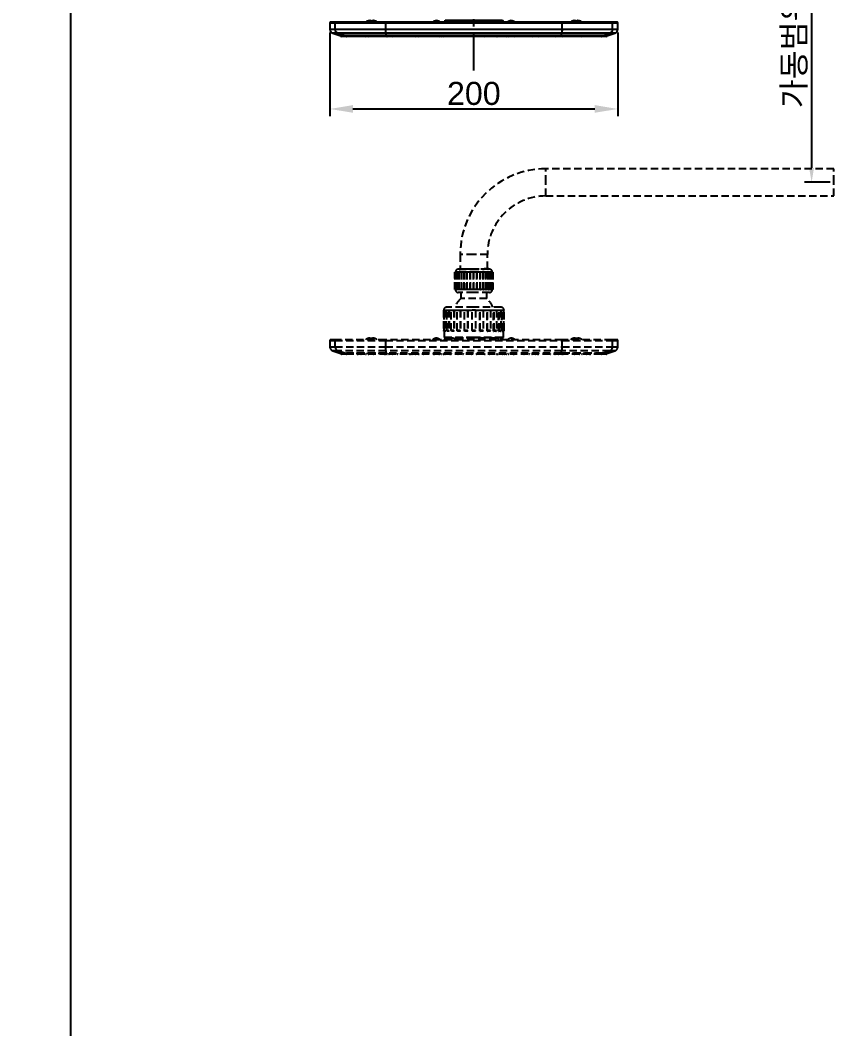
# Model space of a CAD drawing. Header units: millimetres. Extents: x 6110 to 6704, y -2661 to -1821.
# Drawn here: x 6411.6 to 6552.8, y -2282.8 to -2107.7 of the extents above; entities that cross this region are included whole.
import ezdxf

# ---------------------------------------------------------------- set-up
doc = ezdxf.new("R2010")
doc.units = ezdxf.units.MM
doc.header["$LTSCALE"] = 0.1
doc.linetypes.add('CENTERX2', pattern=[101.6, 63.5, -12.7, 12.7, -12.7])
doc.linetypes.add('HIDDENX2', pattern=[19.05, 12.7, -6.35])
doc.layers.get('0').update_dxf_attribs({"lineweight": 15})
doc.layers.add('CENTER', color=1, linetype='CENTERX2')
doc.layers.add('HIDDEN', color=8, linetype='HIDDENX2')
doc.layers.add('DIM', color=3, linetype='Continuous', lineweight=9)
doc.styles.get("Standard").update_dxf_attribs({"font": 'arial.ttf'})
doc.dimstyles.new('ISO-25', dxfattribs={"dimtxt": 2.5, "dimasz": 2.5, "dimexe": 1.25, "dimexo": 0.625, "dimtad": 1, "dimlfac": 5, "dimtxsty": 'Standard', "dimcen": 2.5, "dimadec": 0, "dimazin": 0, "dimtfac": 1, "dimtmove": 0, "dimatfit": 3, "dimfxl": 0, "dimarcsym": 0})

# ---------------------------------------------------------------- blocks, each defined once
blk = doc.blocks.new('*D35')
at = {"layer": 'Defpoints', "color": 0}
for p in [(6552.84, -2080.75), (6548.98, -2135.87), (6552.84, -2135.87)]:
    blk.add_point(p, dxfattribs=at)
at = {"layer": 'DIM', "color": 0, "lineweight": -2}
for p, q in [((6552.22, -2080.75), (6547.73, -2080.75)), ((6548.98, -2083.25), (6548.98, -2133.37)), ((6552.22, -2135.87), (6547.73, -2135.87))]:
    blk.add_line(p, q, dxfattribs=at)
at = {"layer": 'DIM', "color": 0}
for points in [[(6548.56, -2083.25), (6549.4, -2083.25), (6548.98, -2080.75)], [(6548.56, -2133.37), (6549.4, -2133.37), (6548.98, -2135.87)]]:
    blk.add_solid(points, dxfattribs=at)
at = {"layer": 'DIM', "color": 0, "insert": (6546.12, -2108.31), "char_height": 2.5, "attachment_point": 5, "rotation": 90}
blk.add_mtext('{\\fGulim|b0|i0|c129|p50;\\H1.6x;가동범위\\fArial|b0|i0|c0|p34;250}', dxfattribs=at)
blk = doc.blocks.new('*D38')
at = {"layer": 'Defpoints', "color": 0}
for p in [(6465.34, -2109.27), (6515.34, -2109.27), (6515.34, -2123.14)]:
    blk.add_point(p, dxfattribs=at)
at = {"layer": 'DIM', "color": 0, "lineweight": -2}
for p, q in [((6465.34, -2109.89), (6465.34, -2124.39)), ((6515.34, -2109.89), (6515.34, -2124.39)), ((6469.34, -2123.14), (6511.34, -2123.14))]:
    blk.add_line(p, q, dxfattribs=at)
at = {"layer": 'DIM', "color": 0}
for points in [[(6469.34, -2122.47), (6469.34, -2123.8), (6465.34, -2123.14)], [(6511.34, -2122.47), (6511.34, -2123.8), (6515.34, -2123.14)]]:
    blk.add_solid(points, dxfattribs=at)
at = {"layer": 'DIM', "color": 0, "insert": (6490.34, -2120.47), "char_height": 4, "attachment_point": 5}
blk.add_mtext('200', dxfattribs=at)
blk = doc.blocks.new('*D49')
at = {"layer": 'Defpoints', "color": 0}
for p in [(6307.95, -2080.75), (6411.49, -2580.44), (6420.33, -2580.44)]:
    blk.add_point(p, dxfattribs=at)
at = {"layer": 'DIM', "color": 0, "lineweight": -2}
for p, q in [((6308.58, -2080.75), (6421.58, -2080.75)), ((6420.33, -2084.75), (6420.33, -2576.44)), ((6412.12, -2580.44), (6421.58, -2580.44))]:
    blk.add_line(p, q, dxfattribs=at)
at = {"layer": 'DIM', "color": 0}
for points in [[(6419.66, -2084.75), (6420.99, -2084.75), (6420.33, -2080.75)], [(6419.66, -2576.44), (6420.99, -2576.44), (6420.33, -2580.44)]]:
    blk.add_solid(points, dxfattribs=at)
at = {"layer": 'DIM', "color": 0, "insert": (6417.08, -2330.6), "char_height": 4, "attachment_point": 5, "rotation": 90}
blk.add_mtext('(2280)', dxfattribs=at)

msp = doc.modelspace()

# ---------------------------------------------------------------- linework, layer by layer
at = {"linetype": 'Continuous', "lineweight": 25}
for p, q in [((6465.3418, -2108.1855), (6465.3418, -2109.2699)), ((6465.3418, -2108.1855), (6466.2447, -2108.1855)), ((6465.3418, -2109.2699), (6466.2447, -2109.2699)), ((6466.2447, -2108.1855), (6474.9796, -2108.1855)), ((6466.2447, -2109.2699), (6466.2447, -2108.1855)), ((6466.2447, -2109.2699), (6474.9796, -2109.2699)), ((6474.9796, -2108.1855), (6505.7041, -2108.1855)), ((6474.9796, -2108.1855), (6474.9796, -2109.2699)), ((6474.9796, -2109.2699), (6505.7041, -2109.2699)), ((6485.3898, -2107.7309), (6495.2939, -2107.7309)), ((6505.7041, -2109.2699), (6505.7041, -2108.1855)), ((6505.7041, -2108.1855), (6514.439, -2108.1855)), ((6505.7041, -2109.2699), (6514.439, -2109.2699)), ((6514.439, -2109.2699), (6514.439, -2108.1855)), ((6514.439, -2108.1855), (6515.3418, -2108.1855)), ((6514.439, -2109.2699), (6515.3418, -2109.2699)), ((6515.3418, -2109.2699), (6515.3418, -2108.1855)), ((6465.8547, -2109.9814), (6467.0523, -2110.3806)), ((6466.7556, -2109.9814), (6465.8547, -2109.9814)), ((6475.0426, -2109.9814), (6466.7556, -2109.9814)), ((6467.9489, -2110.3806), (6466.7556, -2109.9814)), ((6467.9489, -2110.3806), (6467.0523, -2110.3806)), ((6467.0918, -2110.387), (6467.9883, -2110.387)), ((6467.2168, -2110.387), (6467.2168, -2110.4355)), ((6468.1129, -2110.4355), (6467.2168, -2110.4355)), ((6475.1898, -2110.3806), (6467.9489, -2110.3806)), ((6467.9883, -2110.387), (6475.1946, -2110.387)), ((6468.1129, -2110.4355), (6468.1129, -2110.387)), ((6475.21, -2110.4355), (6468.1129, -2110.4355)), ((6505.6411, -2109.9814), (6475.0426, -2109.9814)), ((6475.1898, -2110.3806), (6475.0426, -2109.9814)), ((6505.4939, -2110.3806), (6475.1898, -2110.3806)), ((6475.21, -2110.4355), (6475.21, -2110.3806)), ((6505.4737, -2110.4355), (6475.21, -2110.4355)), ((6505.4737, -2110.4355), (6505.4737, -2110.3806)), ((6512.5708, -2110.4355), (6505.4737, -2110.4355)), ((6505.489, -2110.387), (6512.6953, -2110.387)), ((6505.4939, -2110.3806), (6505.6411, -2109.9814)), ((6512.7347, -2110.3806), (6505.4939, -2110.3806)), ((6513.928, -2109.9814), (6505.6411, -2109.9814)), ((6512.5708, -2110.4355), (6512.5708, -2110.387)), ((6513.4668, -2110.4355), (6512.5708, -2110.4355)), ((6512.6953, -2110.387), (6513.5918, -2110.387)), ((6512.7347, -2110.3806), (6513.928, -2109.9814)), ((6513.6314, -2110.3806), (6512.7347, -2110.3806)), ((6513.4668, -2110.4355), (6513.4668, -2110.387)), ((6513.6314, -2110.3806), (6514.829, -2109.9814)), ((6514.829, -2109.9814), (6513.928, -2109.9814))]:
    msp.add_line(p, q, dxfattribs=at)
for centre, radius, start, end in [((6465.4668, -2108.1855), 0.125, 90, 180), ((6466.0918, -2109.2699), 0.75, 180, 251.565051), ((6466.3694, -2108.1852), 0.1248, 90.09604, 180.109248), ((6466.9944, -2109.2707), 0.7498, 179.939075, 251.427911), ((6472.2037, -2108.748), 0.9375, 68.257004, 134.415309), ((6472.8983, -2108.748), 0.9375, 90, 134.415309), ((6472.8983, -2108.748), 0.9375, 45.584691, 90), ((6477.7958, -2109.379), 2.8184, 177.78083, 192.341611), ((6475.2452, -2108.1546), 0.2674, 159.380261, 186.61862), ((6483.8418, -2108.748), 0.9375, 90, 134.415309), ((6483.8418, -2108.748), 0.9375, 45.584691, 90), ((6484.8918, -2107.6855), 0.5, 311.144294, 354.784091), ((6486.5918, -2108.748), 0.9375, 90, 134.415309), ((6486.5918, -2108.748), 0.9375, 45.584691, 90), ((6494.0918, -2108.748), 0.9375, 90, 134.415309), ((6494.0918, -2108.748), 0.9375, 45.584691, 90), ((6495.7918, -2107.6855), 0.5, 185.215909, 229.620883), ((6496.8418, -2108.748), 0.9375, 90, 134.415309), ((6496.8418, -2108.748), 0.9375, 45.584691, 90), ((6502.8878, -2109.379), 2.8184, 347.657801, 2.218567), ((6505.4384, -2108.1547), 0.2675, 353.391417, 20.62316), ((6507.7854, -2108.748), 0.9375, 90, 134.415309), ((6507.7854, -2108.748), 0.9375, 45.584691, 90), ((6508.48, -2108.748), 0.9375, 45.584691, 111.742968), ((6513.6892, -2109.2707), 0.7498, 288.572089, 0.060925), ((6514.3142, -2108.1852), 0.1248, 359.889329, 89.905384), ((6514.5918, -2109.2699), 0.75, 288.434949, 0), ((6515.2168, -2108.1855), 0.125, 0, 90), ((6467.0918, -2110.262), 0.125, 251.565051, 270), ((6467.3418, -2110.4355), 0.125, 180, 270), ((6468.2377, -2110.4357), 0.1248, 179.882048, 269.899005), ((6470.1547, -2110.4355), 0.125, 187.494717, 257.36955), ((6470.2829, -2110.4355), 0.125, 187.494717, 270), ((6470.7955, -2110.4355), 0.125, 187.494717, 270), ((6471.5553, -2110.4355), 0.125, 270, 352.505283), ((6472.0838, -2110.4355), 0.125, 187.494717, 270), ((6472.8437, -2110.4355), 0.125, 270, 352.505283), ((6474.9111, -2110.4355), 0.125, 187.494717, 262.704344), ((6475.0585, -2110.4355), 0.125, 187.494717, 270), ((6475.4755, -2110.4663), 0.2673, 173.37931, 200.631959), ((6475.3042, -2110.4355), 0.125, 237.839603, 270), ((6475.6479, -2110.4355), 0.125, 187.494717, 270), ((6476.2661, -2110.4355), 0.125, 187.494717, 270), ((6477.0259, -2110.4355), 0.125, 270, 352.505283), ((6479.1704, -2110.4355), 0.125, 187.494717, 270), ((6479.3458, -2110.4355), 0.125, 187.494717, 270), ((6479.6378, -2110.4355), 0.125, 187.494717, 270), ((6480.2566, -2110.4355), 0.125, 187.494717, 270), ((6480.8202, -2110.4355), 0.125, 187.494717, 270), ((6481.5801, -2110.4355), 0.125, 270, 352.505283), ((6483.4037, -2110.4355), 0.125, 187.494717, 256.555063), ((6483.5292, -2110.4355), 0.125, 187.494717, 270), ((6484.289, -2110.4355), 0.125, 270, 352.505283), ((6484.7134, -2110.4355), 0.125, 187.494717, 270), ((6485.1044, -2110.4355), 0.125, 187.494717, 270), ((6485.3877, -2110.4355), 0.125, 187.494717, 270), ((6486.1476, -2110.4355), 0.125, 270, 352.505283), ((6486.3217, -2110.4355), 0.125, 270, 352.505283), ((6487.644, -2110.4355), 0.125, 187.494717, 270), ((6488.4038, -2110.4355), 0.125, 270, 352.505283), ((6489.9619, -2110.4355), 0.125, 187.494717, 270), ((6490.7217, -2110.4355), 0.125, 270, 352.505283), ((6492.2799, -2110.4355), 0.125, 187.494717, 270), ((6493.0397, -2110.4355), 0.125, 270, 352.505283), ((6494.3619, -2110.4355), 0.125, 187.494717, 270), ((6494.5361, -2110.4355), 0.125, 187.494717, 270), ((6495.2959, -2110.4355), 0.125, 270, 352.505283), ((6495.5792, -2110.4355), 0.125, 270, 352.505283), ((6495.9703, -2110.4355), 0.125, 270, 352.505283), ((6496.3947, -2110.4355), 0.125, 187.494717, 270), ((6497.1545, -2110.4355), 0.125, 270, 352.505283), ((6497.2799, -2110.4355), 0.125, 283.47875, 352.505283), ((6499.1036, -2110.4355), 0.125, 187.494717, 270), ((6499.8634, -2110.4355), 0.125, 270, 352.505283), ((6500.427, -2110.4355), 0.125, 270, 352.505283), ((6501.0458, -2110.4355), 0.125, 270, 352.505283), ((6501.3379, -2110.4355), 0.125, 270, 352.505283), ((6501.5133, -2110.4355), 0.125, 270, 352.505283), ((6503.6578, -2110.4355), 0.125, 187.494717, 270), ((6504.4176, -2110.4355), 0.125, 270, 352.505283), ((6505.0358, -2110.4355), 0.125, 270, 352.505283), ((6505.2078, -2110.4662), 0.2676, 339.381973, 6.606758), ((6505.6251, -2110.4355), 0.125, 270, 352.505283), ((6505.7726, -2110.4355), 0.125, 277.125021, 352.505283), ((6507.84, -2110.4355), 0.125, 187.494717, 270), ((6508.5998, -2110.4355), 0.125, 270, 352.505283), ((6509.1283, -2110.4355), 0.125, 187.494717, 270), ((6509.8882, -2110.4355), 0.125, 270, 352.505283), ((6510.4008, -2110.4355), 0.125, 270, 352.505283), ((6510.529, -2110.4355), 0.125, 282.694426, 352.505283), ((6512.446, -2110.4357), 0.1248, 270.103849, 0.111671), ((6513.3418, -2110.4355), 0.125, 270, 0), ((6513.5918, -2110.262), 0.125, 270, 288.434949)]:
    msp.add_arc(centre, radius, start, end, dxfattribs=at)
for points, knots in [([(6466.3692, -2108.0605), (6466.1592, -2108.0605), (6465.7393, -2108.0605), (6465.4766, -2108.0605), (6465.4963, -2108.0605), (6465.5029, -2108.0605)], [0, 0, 0, 0, 0.40002732, 0.79994129, 1, 1, 1, 1]), ([(6474.9949, -2108.0605), (6474.6444, -2108.0605), (6473.9353, -2108.0605), (6472.8909, -2108.0605), (6471.6849, -2108.0605), (6470.3718, -2108.0605), (6469.2032, -2108.0605), (6468.3218, -2108.0605), (6467.6776, -2108.0605), (6467.0764, -2108.0605), (6466.5822, -2108.0605), (6466.4392, -2108.0605), (6466.3692, -2108.0605)], [0, 0, 0, 0, 0.07908224, 0.15999607, 0.24262257, 0.37030894, 0.49998445, 0.58646861, 0.67236736, 0.75753142, 0.88141514, 1, 1, 1, 1]), ([(6505.6887, -2108.0605), (6503.6513, -2108.0605), (6499.5734, -2108.0605), (6493.4214, -2108.0605), (6487.2623, -2108.0605), (6481.1103, -2108.0605), (6477.0324, -2108.0605), (6474.9949, -2108.0605)], [0, 0, 0, 0, 0.1998018, 0.39989898, 0.60009643, 0.80019652, 1, 1, 1, 1]), ([(6514.3145, -2108.0605), (6514.2733, -2108.0605), (6514.1902, -2108.0605), (6513.9163, -2108.0605), (6513.4586, -2108.0605), (6512.7203, -2108.0605), (6511.7488, -2108.0605), (6510.7522, -2108.0605), (6509.8162, -2108.0605), (6508.6611, -2108.0605), (6507.2867, -2108.0605), (6506.2136, -2108.0605), (6505.6887, -2108.0605)], [0, 0, 0, 0, 0.07908322, 0.15999654, 0.2426227, 0.37030856, 0.49998471, 0.5864685, 0.67236707, 0.75753134, 0.88141477, 1, 1, 1, 1]), ([(6515.1807, -2108.0605), (6515.1873, -2108.0605), (6515.207, -2108.0605), (6514.9444, -2108.0605), (6514.5245, -2108.0605), (6514.3145, -2108.0605)], [0, 0, 0, 0, 0.200056603, 0.599969489, 1, 1, 1, 1]), ([(6468.2374, -2110.5605), (6468.029, -2110.5605), (6467.6122, -2110.5605), (6467.3516, -2110.5605), (6467.3711, -2110.5605), (6467.3776, -2110.5605)], [0, 0, 0, 0, 0.40002731, 0.79994101, 1, 1, 1, 1]), ([(6475.2254, -2110.5605), (6474.8001, -2110.5605), (6473.9307, -2110.5605), (6472.6731, -2110.5605), (6471.4799, -2110.5605), (6470.4148, -2110.5605), (6469.528, -2110.5605), (6468.8616, -2110.5605), (6468.4102, -2110.5605), (6468.2942, -2110.5605), (6468.2374, -2110.5605)], [0, 0, 0, 0, 0.1186254, 0.242551, 0.37028003, 0.5000004, 0.62972022, 0.75744973, 0.8813755, 1, 1, 1, 1]), ([(6505.4583, -2110.5605), (6503.4514, -2110.5605), (6499.4348, -2110.5605), (6493.3752, -2110.5605), (6487.3086, -2110.5605), (6481.2489, -2110.5605), (6477.2322, -2110.5605), (6475.2254, -2110.5605)], [0, 0, 0, 0, 0.19980187, 0.3998992, 0.60009663, 0.80019691, 1, 1, 1, 1]), ([(6512.4462, -2110.5605), (6512.3895, -2110.5605), (6512.2735, -2110.5605), (6511.8221, -2110.5605), (6511.1557, -2110.5605), (6510.2688, -2110.5605), (6509.2037, -2110.5605), (6508.0106, -2110.5605), (6506.7529, -2110.5605), (6505.8835, -2110.5605), (6505.4583, -2110.5605)], [0, 0, 0, 0, 0.11862457, 0.24255041, 0.37028001, 0.4999999, 0.62971983, 0.75744953, 0.8813752, 1, 1, 1, 1]), ([(6513.306, -2110.5605), (6513.3125, -2110.5605), (6513.3321, -2110.5605), (6513.0714, -2110.5605), (6512.6546, -2110.5605), (6512.4462, -2110.5605)], [0, 0, 0, 0, 0.20005687, 0.59996951, 1, 1, 1, 1])]:
    msp.add_open_spline(points, degree=3, knots=knots, dxfattribs=at)
at = {"layer": 'CENTER'}
msp.add_line((6490.3418, -2116.4675), (6490.3418, -2071.2476), dxfattribs=at)
at = {"layer": 'HIDDEN'}
for p, q in [((6552.8418, -2133.5123), (6502.8418, -2133.5123)), ((6502.8418, -2135.8748), (6502.8418, -2133.5123)), ((6552.8418, -2135.8748), (6552.8418, -2133.5123)), ((6502.8418, -2138.2373), (6502.8418, -2135.8748)), ((6552.8418, -2138.2373), (6552.8418, -2135.8748)), ((6502.8418, -2138.2373), (6552.8418, -2138.2373)), ((6487.9793, -2148.3748), (6487.9793, -2150.8748)), ((6490.3418, -2148.3748), (6487.9793, -2148.3748)), ((6492.7043, -2148.3748), (6490.3418, -2148.3748)), ((6492.7043, -2150.8748), (6492.7043, -2148.3748)), ((6492.9168, -2150.8748), (6492.1507, -2150.8748)), ((6487.0293, -2154.4623), (6487.0293, -2151.4623)), ((6487.06, -2151.4623), (6487.0293, -2151.4623)), ((6487.06, -2151.4623), (6487.06, -2154.4623)), ((6487.0797, -2151.4623), (6487.06, -2151.4623)), ((6487.0797, -2154.4623), (6487.0797, -2151.4623)), ((6487.188, -2151.4623), (6487.0797, -2151.4623)), ((6487.188, -2151.4623), (6487.188, -2154.4623)), ((6487.2291, -2151.4623), (6487.188, -2151.4623)), ((6487.2291, -2154.4623), (6487.2291, -2151.4623)), ((6487.4119, -2151.4623), (6487.2291, -2151.4623)), ((6487.4119, -2151.4623), (6487.4119, -2154.4623)), ((6487.4731, -2151.4623), (6487.4119, -2151.4623)), ((6487.4731, -2154.4623), (6487.4731, -2151.4623)), ((6487.7247, -2151.4623), (6487.4731, -2151.4623)), ((6487.7247, -2151.4623), (6487.7247, -2154.4623)), ((6487.8043, -2151.4623), (6487.7247, -2151.4623)), ((6487.8043, -2154.4623), (6487.8043, -2151.4623)), ((6488.1171, -2151.4623), (6487.8043, -2151.4623)), ((6488.1171, -2151.4623), (6488.1171, -2154.4623)), ((6488.1944, -2151.4623), (6488.1171, -2151.4623)), ((6488.1944, -2151.4623), (6488.1944, -2154.4623)), ((6488.2126, -2154.4623), (6488.2126, -2151.4623)), ((6488.577, -2151.4623), (6488.2126, -2151.4623)), ((6488.577, -2151.4623), (6488.577, -2154.4623)), ((6488.6419, -2151.4623), (6488.577, -2151.4623)), ((6488.6419, -2151.4623), (6488.6419, -2154.4623)), ((6488.6856, -2151.4623), (6488.6419, -2151.4623)), ((6488.6856, -2154.4623), (6488.6856, -2151.4623)), ((6489.0906, -2151.4623), (6488.6856, -2151.4623)), ((6489.0906, -2151.4623), (6489.0906, -2154.4623)), ((6489.1411, -2151.4623), (6489.0906, -2151.4623)), ((6489.2431, -2151.4623), (6489.1411, -2151.4623)), ((6489.1411, -2151.4623), (6489.1411, -2154.4623)), ((6489.2089, -2154.4623), (6489.2089, -2151.4623)), ((6489.6422, -2151.4623), (6489.2089, -2151.4623)), ((6489.6422, -2151.4623), (6489.6422, -2154.4623)), ((6489.6768, -2151.4623), (6489.6422, -2151.4623)), ((6489.6768, -2151.4623), (6489.6768, -2154.4623)), ((6489.784, -2151.4623), (6489.6768, -2151.4623)), ((6489.7666, -2154.4623), (6489.7666, -2151.4623)), ((6490.2151, -2151.4623), (6489.7666, -2151.4623)), ((6490.2151, -2151.4623), (6490.2151, -2154.4623)), ((6490.2326, -2151.4623), (6490.2151, -2151.4623)), ((6490.2326, -2151.4623), (6490.2326, -2154.4623)), ((6490.3418, -2151.4623), (6490.2326, -2151.4623)), ((6490.7918, -2151.4623), (6490.3418, -2151.4623)), ((6490.3418, -2154.4623), (6490.3418, -2151.4623)), ((6490.7918, -2151.4623), (6490.7918, -2154.4623)), ((6490.8997, -2151.4623), (6490.7918, -2151.4623)), ((6490.8997, -2154.4623), (6490.8997, -2151.4623)), ((6490.917, -2151.4623), (6490.8997, -2151.4623)), ((6490.917, -2154.4623), (6490.917, -2151.4623)), ((6491.3549, -2151.4623), (6490.917, -2151.4623)), ((6491.4406, -2151.4623), (6491.3373, -2151.4623)), ((6491.3549, -2151.4623), (6491.3549, -2154.4623)), ((6491.4406, -2154.4623), (6491.4406, -2151.4623)), ((6491.4748, -2151.4623), (6491.4406, -2151.4623)), ((6491.4748, -2154.4623), (6491.4748, -2151.4623)), ((6491.8871, -2151.4623), (6491.4748, -2151.4623)), ((6491.9481, -2151.4623), (6491.8526, -2151.4623)), ((6491.8871, -2151.4623), (6491.8871, -2154.4623)), ((6491.9481, -2154.4623), (6491.9481, -2151.4623)), ((6491.9981, -2151.4623), (6491.9481, -2151.4623)), ((6491.9981, -2154.4623), (6491.9981, -2151.4623)), ((6492.3724, -2151.4623), (6491.9981, -2151.4623)), ((6492.3724, -2151.4623), (6492.3724, -2154.4623)), ((6492.4068, -2151.4623), (6492.3724, -2151.4623)), ((6492.4068, -2154.4623), (6492.4068, -2151.4623)), ((6492.4711, -2151.4623), (6492.4068, -2151.4623)), ((6492.4711, -2154.4623), (6492.4711, -2151.4623)), ((6492.796, -2151.4623), (6492.4711, -2151.4623)), ((6492.796, -2151.4623), (6492.796, -2154.4623)), ((6492.8027, -2154.4623), (6492.8027, -2151.4623)), ((6492.8793, -2151.4623), (6492.8027, -2151.4623)), ((6492.8793, -2154.4623), (6492.8793, -2151.4623)), ((6493.1451, -2151.4623), (6492.8793, -2151.4623)), ((6493.1451, -2151.4623), (6493.1451, -2154.4623)), ((6493.2105, -2151.4623), (6493.1451, -2151.4623)), ((6493.2105, -2154.4623), (6493.2105, -2151.4623)), ((6493.4089, -2151.4623), (6493.2105, -2151.4623)), ((6493.4089, -2151.4623), (6493.4089, -2154.4623)), ((6493.4546, -2151.4623), (6493.4089, -2151.4623)), ((6493.4546, -2154.4623), (6493.4546, -2151.4623)), ((6493.5796, -2151.4623), (6493.4546, -2151.4623)), ((6493.5796, -2151.4623), (6493.5796, -2154.4623)), ((6493.604, -2151.4623), (6493.5796, -2151.4623)), ((6493.604, -2154.4623), (6493.604, -2151.4623)), ((6493.6519, -2151.4623), (6493.604, -2151.4623)), ((6493.6519, -2151.4623), (6493.6519, -2154.4623)), ((6493.6543, -2151.4623), (6493.6519, -2151.4623)), ((6493.6543, -2154.4623), (6493.6543, -2151.4623)), ((6487.06, -2154.4623), (6487.0293, -2154.4623)), ((6487.0797, -2154.4623), (6487.06, -2154.4623)), ((6487.188, -2154.4623), (6487.0797, -2154.4623)), ((6487.1293, -2154.4623), (6487.1293, -2154.4873)), ((6490.3049, -2154.4873), (6487.1293, -2154.4873)), ((6487.2291, -2154.4623), (6487.188, -2154.4623)), ((6487.4119, -2154.4623), (6487.2291, -2154.4623)), ((6487.4731, -2154.4623), (6487.4119, -2154.4623)), ((6487.7247, -2154.4623), (6487.4731, -2154.4623)), ((6487.8043, -2154.4623), (6487.7247, -2154.4623)), ((6488.1171, -2154.4623), (6487.8043, -2154.4623)), ((6488.1944, -2154.4623), (6488.1171, -2154.4623)), ((6488.577, -2154.4623), (6488.2126, -2154.4623)), ((6488.6419, -2154.4623), (6488.577, -2154.4623)), ((6489.0906, -2154.4623), (6488.6856, -2154.4623)), ((6489.1411, -2154.4623), (6489.0906, -2154.4623)), ((6489.6422, -2154.4623), (6489.2089, -2154.4623)), ((6489.6768, -2154.4623), (6489.6422, -2154.4623)), ((6490.2151, -2154.4623), (6489.7666, -2154.4623)), ((6490.2326, -2154.4623), (6490.2151, -2154.4623)), ((6493.5543, -2154.4873), (6490.3049, -2154.4873)), ((6490.7918, -2154.4623), (6490.3418, -2154.4623)), ((6490.8997, -2154.4623), (6490.917, -2154.4623)), ((6491.3549, -2154.4623), (6490.917, -2154.4623)), ((6491.4406, -2154.4623), (6491.4748, -2154.4623)), ((6491.8871, -2154.4623), (6491.4748, -2154.4623)), ((6491.9481, -2154.4623), (6491.9981, -2154.4623)), ((6492.3724, -2154.4623), (6491.9981, -2154.4623)), ((6492.4068, -2154.4623), (6492.4711, -2154.4623)), ((6492.796, -2154.4623), (6492.4711, -2154.4623)), ((6492.8027, -2154.4623), (6492.8793, -2154.4623)), ((6493.1451, -2154.4623), (6492.8793, -2154.4623)), ((6493.1451, -2154.4623), (6493.2105, -2154.4623)), ((6493.4089, -2154.4623), (6493.2105, -2154.4623)), ((6493.4089, -2154.4623), (6493.4546, -2154.4623)), ((6493.5796, -2154.4623), (6493.4546, -2154.4623)), ((6493.5543, -2154.4873), (6493.5543, -2154.4623)), ((6493.5796, -2154.4623), (6493.604, -2154.4623)), ((6493.6519, -2154.4623), (6493.604, -2154.4623)), ((6493.6519, -2154.4623), (6493.6543, -2154.4623)), ((6488.0918, -2154.9873), (6488.0918, -2156.0373)), ((6492.5918, -2156.0373), (6488.0918, -2156.0373)), ((6492.5918, -2156.0373), (6492.5918, -2154.9873)), ((6485.0918, -2158.0855), (6485.0918, -2161.5855)), ((6485.0918, -2158.0855), (6485.0997, -2158.0855)), ((6485.0997, -2158.0855), (6485.2039, -2158.0855)), ((6485.0997, -2158.0855), (6485.0997, -2161.5855)), ((6485.2039, -2158.0855), (6485.3527, -2158.0855)), ((6485.2039, -2161.5855), (6485.2039, -2158.0855)), ((6485.3527, -2158.0855), (6485.6583, -2158.0855)), ((6485.3527, -2158.0855), (6485.3527, -2161.5855)), ((6485.4737, -2158.0855), (6485.4737, -2161.7105)), ((6485.6583, -2158.0855), (6485.9458, -2158.0855)), ((6485.6583, -2161.5855), (6485.6583, -2158.0855)), ((6485.9458, -2158.0855), (6486.4318, -2158.0855)), ((6485.9458, -2158.0855), (6485.9458, -2161.5855)), ((6486.0542, -2158.0855), (6486.0542, -2161.7105)), ((6486.4318, -2158.0855), (6486.8384, -2158.0855)), ((6486.4318, -2161.5855), (6486.4318, -2158.0855)), ((6486.8384, -2158.0855), (6487.4718, -2158.0855)), ((6486.8384, -2158.0855), (6486.8384, -2161.5855)), ((6486.9269, -2158.0855), (6486.9269, -2161.7105)), ((6487.4718, -2158.0855), (6487.9698, -2158.0855)), ((6487.4718, -2161.5855), (6487.4718, -2158.0855)), ((6487.9698, -2158.0855), (6488.7074, -2158.0855)), ((6487.9698, -2158.0855), (6487.9698, -2161.5855)), ((6488.0323, -2158.0855), (6488.0323, -2161.7105)), ((6488.7074, -2158.0855), (6489.2628, -2158.0855)), ((6488.7074, -2161.5855), (6488.7074, -2158.0855)), ((6489.2628, -2158.0855), (6490.0543, -2158.0855)), ((6489.2628, -2158.0855), (6489.2628, -2161.5855)), ((6489.2952, -2158.0855), (6489.2952, -2161.7105)), ((6490.6293, -2158.0855), (6490.0543, -2158.0855)), ((6490.0543, -2161.5855), (6490.0543, -2158.0855)), ((6490.6293, -2158.0855), (6491.4209, -2158.0855)), ((6490.6293, -2158.0855), (6490.6293, -2161.5855)), ((6491.3885, -2161.7105), (6491.3885, -2158.0855)), ((6491.4209, -2158.0855), (6491.9763, -2158.0855)), ((6491.4209, -2161.5855), (6491.4209, -2158.0855)), ((6491.9763, -2158.0855), (6492.7139, -2158.0855)), ((6491.9763, -2158.0855), (6491.9763, -2161.5855)), ((6492.6513, -2161.7105), (6492.6513, -2158.0855)), ((6492.7139, -2158.0855), (6493.2119, -2158.0855)), ((6492.7139, -2161.5855), (6492.7139, -2158.0855)), ((6493.2119, -2158.0855), (6493.8453, -2158.0855)), ((6493.2119, -2158.0855), (6493.2119, -2161.5855)), ((6493.7568, -2161.7105), (6493.7568, -2158.0855)), ((6493.8453, -2158.0855), (6494.2519, -2158.0855)), ((6493.8453, -2161.5855), (6493.8453, -2158.0855)), ((6494.2519, -2158.0855), (6494.7379, -2158.0855)), ((6494.2519, -2158.0855), (6494.2519, -2161.5855)), ((6494.6295, -2161.7105), (6494.6295, -2158.0855)), ((6494.7379, -2158.0855), (6495.0254, -2158.0855)), ((6494.7379, -2161.5855), (6494.7379, -2158.0855)), ((6495.0254, -2158.0855), (6495.3309, -2158.0855)), ((6495.0254, -2158.0855), (6495.0254, -2161.5855)), ((6495.21, -2161.7105), (6495.21, -2158.0855)), ((6495.3309, -2158.0855), (6495.4797, -2158.0855)), ((6495.3309, -2161.5855), (6495.3309, -2158.0855)), ((6495.4797, -2158.0855), (6495.5839, -2158.0855)), ((6495.4797, -2158.0855), (6495.4797, -2161.5855)), ((6495.5839, -2161.5855), (6495.5839, -2158.0855)), ((6495.5839, -2158.0855), (6495.5918, -2158.0855)), ((6495.5918, -2161.5855), (6495.5918, -2158.0855)), ((6485.0997, -2161.5855), (6485.0918, -2161.5855)), ((6485.3527, -2161.5855), (6485.2039, -2161.5855)), ((6485.2168, -2161.7105), (6485.2168, -2162.8105)), ((6485.2249, -2161.7105), (6485.2168, -2161.7105)), ((6485.2249, -2161.6547), (6485.2249, -2161.7105)), ((6485.4737, -2161.7105), (6485.3248, -2161.7105)), ((6485.9458, -2161.5855), (6485.6583, -2161.5855)), ((6486.0542, -2161.7105), (6485.7667, -2161.7105)), ((6486.8384, -2161.5855), (6486.4318, -2161.5855)), ((6486.9269, -2161.7105), (6486.5203, -2161.7105)), ((6487.9698, -2161.5855), (6487.4718, -2161.5855)), ((6488.0323, -2161.7105), (6487.5344, -2161.7105)), ((6489.2628, -2161.5855), (6488.7074, -2161.5855)), ((6489.2952, -2161.7105), (6488.7398, -2161.7105)), ((6490.6293, -2161.5855), (6490.0543, -2161.5855)), ((6490.6293, -2161.7105), (6490.0543, -2161.7105)), ((6491.9439, -2161.7105), (6491.3885, -2161.7105)), ((6491.9763, -2161.5855), (6491.4209, -2161.5855)), ((6493.1493, -2161.7105), (6492.6513, -2161.7105)), ((6493.2119, -2161.5855), (6492.7139, -2161.5855)), ((6494.1633, -2161.7105), (6493.7568, -2161.7105)), ((6494.2519, -2161.5855), (6493.8453, -2161.5855)), ((6494.917, -2161.7105), (6494.6295, -2161.7105)), ((6495.0254, -2161.5855), (6494.7379, -2161.5855)), ((6495.3588, -2161.7105), (6495.21, -2161.7105)), ((6495.4797, -2161.5855), (6495.3309, -2161.5855)), ((6495.4588, -2161.7105), (6495.4588, -2161.6547)), ((6495.4668, -2161.7105), (6495.4588, -2161.7105)), ((6495.4668, -2162.8105), (6495.4668, -2161.7105)), ((6495.5918, -2161.5855), (6495.5839, -2161.5855)), ((6465.3418, -2163.3105), (6465.3418, -2164.3949)), ((6465.3418, -2163.3105), (6466.2447, -2163.3105)), ((6466.2447, -2163.3105), (6474.9796, -2163.3105)), ((6466.2447, -2164.3949), (6466.2447, -2163.3105)), ((6474.9796, -2163.3105), (6505.7041, -2163.3105)), ((6474.9796, -2163.3105), (6474.9796, -2164.3949)), ((6485.2168, -2162.8105), (6490.3418, -2162.8105)), ((6485.3898, -2162.8559), (6495.2939, -2162.8559)), ((6490.3418, -2162.8105), (6495.4668, -2162.8105)), ((6505.7041, -2164.3949), (6505.7041, -2163.3105)), ((6505.7041, -2163.3105), (6514.439, -2163.3105)), ((6514.439, -2164.3949), (6514.439, -2163.3105)), ((6514.439, -2163.3105), (6515.3418, -2163.3105)), ((6515.3418, -2164.3949), (6515.3418, -2163.3105)), ((6465.3418, -2164.3949), (6466.2447, -2164.3949)), ((6465.8547, -2165.1064), (6467.0523, -2165.5056)), ((6466.7556, -2165.1064), (6465.8547, -2165.1064)), ((6466.2447, -2164.3949), (6474.9796, -2164.3949)), ((6475.0426, -2165.1064), (6466.7556, -2165.1064)), ((6467.9489, -2165.5056), (6466.7556, -2165.1064)), ((6474.9796, -2164.3949), (6505.7041, -2164.3949)), ((6505.6411, -2165.1064), (6475.0426, -2165.1064)), ((6475.1898, -2165.5056), (6475.0426, -2165.1064)), ((6505.4939, -2165.5056), (6505.6411, -2165.1064)), ((6513.928, -2165.1064), (6505.6411, -2165.1064)), ((6505.7041, -2164.3949), (6514.439, -2164.3949)), ((6512.7347, -2165.5056), (6513.928, -2165.1064)), ((6513.6314, -2165.5056), (6514.829, -2165.1064)), ((6514.829, -2165.1064), (6513.928, -2165.1064)), ((6514.439, -2164.3949), (6515.3418, -2164.3949)), ((6467.9489, -2165.5056), (6467.0523, -2165.5056)), ((6467.0918, -2165.512), (6467.9883, -2165.512)), ((6467.2168, -2165.512), (6467.2168, -2165.5605)), ((6468.1129, -2165.5605), (6467.2168, -2165.5605)), ((6475.1898, -2165.5056), (6467.9489, -2165.5056)), ((6467.9883, -2165.512), (6475.1946, -2165.512)), ((6468.1129, -2165.5605), (6468.1129, -2165.512)), ((6475.21, -2165.5605), (6468.1129, -2165.5605)), ((6505.4939, -2165.5056), (6475.1898, -2165.5056)), ((6475.21, -2165.5605), (6475.21, -2165.5056)), ((6505.4737, -2165.5605), (6475.21, -2165.5605)), ((6505.4737, -2165.5605), (6505.4737, -2165.5056)), ((6512.5708, -2165.5605), (6505.4737, -2165.5605)), ((6505.489, -2165.512), (6512.6953, -2165.512)), ((6512.7347, -2165.5056), (6505.4939, -2165.5056)), ((6512.5708, -2165.5605), (6512.5708, -2165.512)), ((6513.4668, -2165.5605), (6512.5708, -2165.5605)), ((6512.6953, -2165.512), (6513.5918, -2165.512)), ((6513.6314, -2165.5056), (6512.7347, -2165.5056)), ((6513.4668, -2165.5605), (6513.4668, -2165.512))]:
    msp.add_line(p, q, dxfattribs=at)
for centre, radius, start, end in [((6502.8418, -2148.3748), 14.8625, 90, 180), ((6502.8418, -2148.3748), 10.1375, 90, 180), ((6487.6293, -2151.4623), 0.5, 90, 180), ((6493.0543, -2151.4623), 0.5, 0, 90), ((6487.6293, -2154.4873), 0.5, 180, 270), ((6493.0543, -2154.4873), 0.5, 270, 0), ((6490.3418, -2158.6855), 3.475, 130.352024, 160.950053), ((6490.3418, -2158.6855), 3.475, 18.939284, 49.647976), ((6485.6168, -2158.0855), 0.525, 90, 180), ((6495.0668, -2158.0855), 0.525, 0, 90), ((6485.2168, -2161.5855), 0.125, 180, 270), ((6495.4668, -2161.5855), 0.125, 270, 0), ((6465.4668, -2163.3105), 0.125, 90, 180), ((6466.3694, -2163.3102), 0.1248, 90.09604, 180.109248), ((6472.2037, -2163.873), 0.9375, 68.257004, 134.415309), ((6472.8983, -2163.873), 0.9375, 90, 134.415309), ((6472.8983, -2163.873), 0.9375, 45.584691, 90), ((6475.2452, -2163.2796), 0.2674, 159.380261, 186.61862), ((6483.8418, -2163.873), 0.9375, 90, 134.415309), ((6483.8418, -2163.873), 0.9375, 45.584691, 90), ((6484.8918, -2162.8105), 0.5, 311.144294, 354.784091), ((6485.4395, -2162.8605), 0.05, 90, 174.784091), ((6486.5918, -2163.873), 0.9375, 90, 134.415309), ((6486.5918, -2163.873), 0.9375, 45.584691, 90), ((6494.0918, -2163.873), 0.9375, 90, 134.415309), ((6494.0918, -2163.873), 0.9375, 45.584691, 90), ((6495.2441, -2162.8605), 0.05, 5.215909, 90), ((6495.7918, -2162.8105), 0.5, 185.215909, 229.620883), ((6496.8418, -2163.873), 0.9375, 90, 134.415309), ((6496.8418, -2163.873), 0.9375, 45.584691, 90), ((6505.4384, -2163.2797), 0.2675, 353.391417, 20.62316), ((6507.7854, -2163.873), 0.9375, 90, 134.415309), ((6507.7854, -2163.873), 0.9375, 45.584691, 90), ((6508.48, -2163.873), 0.9375, 45.584691, 111.742968), ((6514.3142, -2163.3102), 0.1248, 359.889329, 89.905384), ((6515.2168, -2163.3105), 0.125, 0, 90), ((6466.0918, -2164.3949), 0.75, 180, 251.565051), ((6466.9944, -2164.3957), 0.7498, 179.939075, 251.427911), ((6477.7958, -2164.504), 2.8184, 177.78083, 192.341611), ((6502.8878, -2164.504), 2.8184, 347.657801, 2.218567), ((6513.6892, -2164.3957), 0.7498, 288.572089, 0.060925), ((6514.5918, -2164.3949), 0.75, 288.434949, 0), ((6467.0918, -2165.387), 0.125, 251.565051, 270), ((6467.3418, -2165.5605), 0.125, 180, 270), ((6468.2377, -2165.5607), 0.1248, 179.882048, 269.899005), ((6470.1547, -2165.5605), 0.125, 187.494717, 257.36955), ((6470.2829, -2165.5605), 0.125, 187.494717, 270), ((6470.7955, -2165.5605), 0.125, 187.494717, 270), ((6471.5553, -2165.5605), 0.125, 270, 352.505283), ((6472.0838, -2165.5605), 0.125, 187.494717, 270), ((6472.8437, -2165.5605), 0.125, 270, 352.505283), ((6474.9111, -2165.5605), 0.125, 187.494717, 262.704344), ((6475.0585, -2165.5605), 0.125, 187.494717, 270), ((6475.4755, -2165.5913), 0.2673, 173.37931, 200.631959), ((6475.3042, -2165.5605), 0.125, 237.839603, 270), ((6475.6479, -2165.5605), 0.125, 187.494717, 270), ((6476.2661, -2165.5605), 0.125, 187.494717, 270), ((6477.0259, -2165.5605), 0.125, 270, 352.505283), ((6479.1704, -2165.5605), 0.125, 187.494717, 270), ((6479.3458, -2165.5605), 0.125, 187.494717, 270), ((6479.6378, -2165.5605), 0.125, 187.494717, 270), ((6480.2566, -2165.5605), 0.125, 187.494717, 270), ((6480.8202, -2165.5605), 0.125, 187.494717, 270), ((6481.5801, -2165.5605), 0.125, 270, 352.505283), ((6483.4037, -2165.5605), 0.125, 187.494717, 256.555063), ((6483.5292, -2165.5605), 0.125, 187.494717, 270), ((6484.289, -2165.5605), 0.125, 270, 352.505283), ((6484.7134, -2165.5605), 0.125, 187.494717, 270), ((6485.1044, -2165.5605), 0.125, 187.494717, 270), ((6485.3877, -2165.5605), 0.125, 187.494717, 270), ((6486.1476, -2165.5605), 0.125, 270, 352.505283), ((6486.3217, -2165.5605), 0.125, 270, 352.505283), ((6487.644, -2165.5605), 0.125, 187.494717, 270), ((6488.4038, -2165.5605), 0.125, 270, 352.505283), ((6489.9619, -2165.5605), 0.125, 187.494717, 270), ((6490.7217, -2165.5605), 0.125, 270, 352.505283), ((6492.2799, -2165.5605), 0.125, 187.494717, 270), ((6493.0397, -2165.5605), 0.125, 270, 352.505283), ((6494.3619, -2165.5605), 0.125, 187.494717, 270), ((6494.5361, -2165.5605), 0.125, 187.494717, 270), ((6495.2959, -2165.5605), 0.125, 270, 352.505283), ((6495.5792, -2165.5605), 0.125, 270, 352.505283), ((6495.9703, -2165.5605), 0.125, 270, 352.505283), ((6496.3947, -2165.5605), 0.125, 187.494717, 270), ((6497.1545, -2165.5605), 0.125, 270, 352.505283), ((6497.2799, -2165.5605), 0.125, 283.47875, 352.505283), ((6499.1036, -2165.5605), 0.125, 187.494717, 270), ((6499.8634, -2165.5605), 0.125, 270, 352.505283), ((6500.427, -2165.5605), 0.125, 270, 352.505283), ((6501.0458, -2165.5605), 0.125, 270, 352.505283), ((6501.3379, -2165.5605), 0.125, 270, 352.505283), ((6501.5133, -2165.5605), 0.125, 270, 352.505283), ((6503.6578, -2165.5605), 0.125, 187.494717, 270), ((6504.4176, -2165.5605), 0.125, 270, 352.505283), ((6505.0358, -2165.5605), 0.125, 270, 352.505283), ((6505.2078, -2165.5912), 0.2676, 339.381973, 6.606758), ((6505.6251, -2165.5605), 0.125, 270, 352.505283), ((6505.7726, -2165.5605), 0.125, 277.125021, 352.505283), ((6507.84, -2165.5605), 0.125, 187.494717, 270), ((6508.5998, -2165.5605), 0.125, 270, 352.505283), ((6509.1283, -2165.5605), 0.125, 187.494717, 270), ((6509.8882, -2165.5605), 0.125, 270, 352.505283), ((6510.4008, -2165.5605), 0.125, 270, 352.505283), ((6510.529, -2165.5605), 0.125, 282.694426, 352.505283), ((6512.446, -2165.5607), 0.1248, 270.103849, 0.111671), ((6513.3418, -2165.5605), 0.125, 270, 0), ((6513.5918, -2165.387), 0.125, 270, 288.434949)]:
    msp.add_arc(centre, radius, start, end, dxfattribs=at)
for points, knots in [([(6490.3418, -2150.9623), (6490.1764, -2150.9623), (6489.8356, -2150.9623), (6489.3301, -2150.9623), (6488.8439, -2150.9623), (6488.4102, -2150.9623), (6488.0574, -2150.9623), (6487.8072, -2150.9623), (6487.6563, -2150.9623), (6487.6381, -2150.9623), (6487.6293, -2150.9623)], [0, 0, 0, 0, 0.116516908, 0.240011601, 0.368641908, 0.500001033, 0.631360158, 0.759989659, 0.883484837, 1, 1, 1, 1]), ([(6487.7731, -2150.992), (6487.7718, -2150.9918), (6487.745, -2150.9869), (6487.8924, -2150.9766), (6488.2229, -2150.9614), (6488.7546, -2150.9476), (6489.4113, -2150.9325), (6490.1488, -2150.9176), (6490.8995, -2150.9037), (6491.5995, -2150.8886), (6491.9716, -2150.8793), (6492.1507, -2150.8748)], [0, 0, 0, 0, 0.0060971, 0.13129175, 0.25750503, 0.38093232, 0.50696898, 0.63248164, 0.75616627, 0.88260101, 1, 1, 1, 1]), ([(6487.9401, -2150.8927), (6487.9114, -2150.9092), (6487.8713, -2150.9324), (6487.8311, -2150.9556), (6487.8196, -2150.9623)], [0, 0, 0, 0, 0.7132686, 1, 1, 1, 1]), ([(6487.9438, -2150.8926), (6487.9429, -2150.8925), (6487.9183, -2150.8873), (6488.0049, -2150.8815), (6488.1017, -2150.8757), (6488.1161, -2150.8748)], [0, 0, 0, 0, 0.03149354, 0.85637218, 1, 1, 1, 1]), ([(6488.1161, -2150.8748), (6488.1715, -2150.8748), (6488.3323, -2150.8748), (6488.786, -2150.8748), (6489.4938, -2150.8748), (6490.3165, -2150.8748), (6491.1601, -2150.8748), (6491.7754, -2150.8748), (6492.071, -2150.8748), (6492.1507, -2150.8748)], [0, 0, 0, 0, 0.08693182, 0.25258481, 0.41967111, 0.59005834, 0.76033447, 0.93533082, 1, 1, 1, 1]), ([(6489.9133, -2150.9623), (6489.9933, -2150.9606), (6490.3117, -2150.9541), (6490.9032, -2150.9434), (6491.6054, -2150.928), (6492.2072, -2150.9137), (6492.6255, -2150.9), (6492.8709, -2150.8865), (6492.9017, -2150.8786), (6492.9168, -2150.8748)], [0, 0, 0, 0, 0.05552368, 0.22085505, 0.38986241, 0.55613305, 0.7228045, 0.86454235, 1, 1, 1, 1]), ([(6493.0543, -2150.9623), (6493.0455, -2150.9623), (6493.0274, -2150.9623), (6492.8765, -2150.9623), (6492.6262, -2150.9623), (6492.2734, -2150.9623), (6491.8397, -2150.9623), (6491.3536, -2150.9623), (6490.8481, -2150.9623), (6490.5073, -2150.9623), (6490.3418, -2150.9623)], [0, 0, 0, 0, 0.11651537, 0.24001076, 0.36864049, 0.49999984, 0.63135919, 0.75998972, 0.88348463, 1, 1, 1, 1]), ([(6492.7302, -2150.9791), (6492.7587, -2150.9626), (6492.8157, -2150.9295), (6492.8728, -2150.8964), (6492.9013, -2150.8799)], [0, 0, 0, 0, 0.50002388, 1, 1, 1, 1]), ([(6490.3418, -2154.9873), (6490.1764, -2154.9873), (6489.8356, -2154.9873), (6489.3301, -2154.9873), (6488.8439, -2154.9873), (6488.4102, -2154.9873), (6488.0574, -2154.9873), (6487.8072, -2154.9873), (6487.6563, -2154.9873), (6487.6381, -2154.9873), (6487.6293, -2154.9873)], [0, 0, 0, 0, 0.116516908, 0.240011601, 0.368641908, 0.500001033, 0.631360158, 0.759989659, 0.883484837, 1, 1, 1, 1]), ([(6493.0543, -2154.9873), (6493.0455, -2154.9873), (6493.0274, -2154.9873), (6492.8765, -2154.9873), (6492.6262, -2154.9873), (6492.2734, -2154.9873), (6491.8397, -2154.9873), (6491.3536, -2154.9873), (6490.8481, -2154.9873), (6490.5073, -2154.9873), (6490.3418, -2154.9873)], [0, 0, 0, 0, 0.11651537, 0.24001076, 0.36864049, 0.49999984, 0.63135919, 0.75998972, 0.88348463, 1, 1, 1, 1]), ([(6490.3416, -2157.5605), (6490.0534, -2157.5605), (6489.4598, -2157.5605), (6488.5793, -2157.5605), (6487.7325, -2157.5605), (6486.9769, -2157.5605), (6486.4639, -2157.5605), (6486.139, -2157.5605), (6485.8816, -2157.5605), (6485.6635, -2157.5605), (6485.6321, -2157.5605), (6485.6168, -2157.5605)], [0, 0, 0, 0, 0.11649761, 0.23997274, 0.36858053, 0.49991776, 0.63125401, 0.69563168, 0.76002777, 0.88350276, 1, 1, 1, 1]), ([(6495.0668, -2157.5605), (6495.0485, -2157.5605), (6495.0124, -2157.5605), (6494.7289, -2157.5605), (6494.2981, -2157.5605), (6493.7139, -2157.5605), (6492.9887, -2157.5605), (6492.1531, -2157.5605), (6491.2576, -2157.5605), (6490.6436, -2157.5605), (6490.3416, -2157.5605)], [0, 0, 0, 0, 0.12749161, 0.25249398, 0.37344278, 0.49709859, 0.62403591, 0.75182187, 0.87792273, 1, 1, 1, 1]), ([(6485.2249, -2161.7105), (6485.2108, -2161.7091), (6485.1826, -2161.7063), (6485.1451, -2161.6847), (6485.1167, -2161.6529), (6485.1018, -2161.6178), (6485.1003, -2161.5946), (6485.0997, -2161.5855)], [0, 0, 0, 0, 0.21514436, 0.43028445, 0.64522544, 0.85991504, 1, 1, 1, 1]), ([(6485.3248, -2161.7105), (6485.3112, -2161.7091), (6485.284, -2161.7063), (6485.2477, -2161.6847), (6485.2204, -2161.6529), (6485.206, -2161.6178), (6485.2045, -2161.5946), (6485.2039, -2161.5855)], [0, 0, 0, 0, 0.21510159, 0.43028525, 0.6452032, 0.85991284, 1, 1, 1, 1]), ([(6485.4737, -2161.7105), (6485.4601, -2161.7091), (6485.4328, -2161.7063), (6485.3966, -2161.6847), (6485.3692, -2161.6529), (6485.3548, -2161.6178), (6485.3533, -2161.5946), (6485.3527, -2161.5855)], [0, 0, 0, 0, 0.21513257, 0.43028738, 0.6452245, 0.85991116, 1, 1, 1, 1]), ([(6485.7667, -2161.7105), (6485.7545, -2161.7091), (6485.7301, -2161.7063), (6485.6976, -2161.6847), (6485.673, -2161.6529), (6485.6601, -2161.6178), (6485.6588, -2161.5946), (6485.6583, -2161.5855)], [0, 0, 0, 0, 0.2151542, 0.43031542, 0.64522436, 0.85991651, 1, 1, 1, 1]), ([(6486.0542, -2161.7105), (6486.042, -2161.7091), (6486.0176, -2161.7063), (6485.9851, -2161.6847), (6485.9605, -2161.6529), (6485.9476, -2161.6178), (6485.9463, -2161.5946), (6485.9458, -2161.5855)], [0, 0, 0, 0, 0.215107919, 0.4302908, 0.64521401, 0.85991115, 1, 1, 1, 1]), ([(6486.5203, -2161.7105), (6486.5104, -2161.7091), (6486.4904, -2161.7063), (6486.4639, -2161.6847), (6486.4439, -2161.6529), (6486.4333, -2161.6178), (6486.4322, -2161.5946), (6486.4318, -2161.5855)], [0, 0, 0, 0, 0.21510177, 0.43028791, 0.64521268, 0.85991049, 1, 1, 1, 1]), ([(6486.9269, -2161.7105), (6486.9169, -2161.7091), (6486.897, -2161.7063), (6486.8705, -2161.6847), (6486.8504, -2161.6529), (6486.8399, -2161.6178), (6486.8388, -2161.5946), (6486.8384, -2161.5855)], [0, 0, 0, 0, 0.21512767, 0.43028962, 0.64521375, 0.85991091, 1, 1, 1, 1]), ([(6487.5344, -2161.7105), (6487.5273, -2161.7091), (6487.5132, -2161.7063), (6487.4945, -2161.6847), (6487.4803, -2161.6529), (6487.4728, -2161.6178), (6487.4721, -2161.5946), (6487.4718, -2161.5855)], [0, 0, 0, 0, 0.21514096, 0.43027886, 0.64521525, 0.85991291, 1, 1, 1, 1]), ([(6488.0323, -2161.7105), (6488.0253, -2161.7091), (6488.0112, -2161.7063), (6487.9924, -2161.6847), (6487.9783, -2161.6529), (6487.9708, -2161.6178), (6487.9701, -2161.5946), (6487.9698, -2161.5855)], [0, 0, 0, 0, 0.21510923, 0.43027677, 0.64521395, 0.85991239, 1, 1, 1, 1]), ([(6488.7398, -2161.7105), (6488.7361, -2161.7091), (6488.7288, -2161.7063), (6488.7191, -2161.6847), (6488.7118, -2161.6529), (6488.7079, -2161.6178), (6488.7075, -2161.5946), (6488.7074, -2161.5855)], [0, 0, 0, 0, 0.21510031, 0.4302913, 0.64520797, 0.8599126, 1, 1, 1, 1]), ([(6489.2952, -2161.7105), (6489.2915, -2161.7091), (6489.2842, -2161.7063), (6489.2745, -2161.6847), (6489.2672, -2161.6529), (6489.2633, -2161.6178), (6489.2629, -2161.5946), (6489.2628, -2161.5855)], [0, 0, 0, 0, 0.21513257, 0.43028738, 0.6452245, 0.85991116, 1, 1, 1, 1]), ([(6490.0543, -2161.5855), (6490.0543, -2161.5995), (6490.0543, -2161.6276), (6490.0543, -2161.665), (6490.0543, -2161.6933), (6490.0543, -2161.7083), (6490.0543, -2161.7099), (6490.0543, -2161.7105)], [0, 0, 0, 0, 0.21418042, 0.428559831, 0.642950715, 0.857673238, 1, 1, 1, 1]), ([(6490.6293, -2161.7105), (6490.6293, -2161.7091), (6490.6293, -2161.7063), (6490.6293, -2161.6847), (6490.6293, -2161.6529), (6490.6293, -2161.6178), (6490.6293, -2161.5946), (6490.6293, -2161.5855)], [0, 0, 0, 0, 0.21514174, 0.43031252, 0.64522557, 0.85991256, 1, 1, 1, 1]), ([(6491.3885, -2161.7105), (6491.3921, -2161.7091), (6491.3994, -2161.7063), (6491.4091, -2161.6847), (6491.4165, -2161.6529), (6491.4203, -2161.6178), (6491.4207, -2161.5946), (6491.4209, -2161.5855)], [0, 0, 0, 0, 0.215132, 0.43028624, 0.64522278, 0.85991262, 1, 1, 1, 1]), ([(6491.9439, -2161.7105), (6491.9475, -2161.7091), (6491.9548, -2161.7063), (6491.9645, -2161.6847), (6491.9719, -2161.6529), (6491.9757, -2161.6178), (6491.9761, -2161.5946), (6491.9763, -2161.5855)], [0, 0, 0, 0, 0.21510031, 0.4302913, 0.64520797, 0.8599126, 1, 1, 1, 1]), ([(6492.6513, -2161.7105), (6492.6584, -2161.7091), (6492.6724, -2161.7063), (6492.6912, -2161.6847), (6492.7054, -2161.6529), (6492.7128, -2161.6178), (6492.7136, -2161.5946), (6492.7139, -2161.5855)], [0, 0, 0, 0, 0.215107919, 0.4302908, 0.64521401, 0.85991115, 1, 1, 1, 1]), ([(6493.1493, -2161.7105), (6493.1563, -2161.7091), (6493.1704, -2161.7063), (6493.1892, -2161.6847), (6493.2033, -2161.6529), (6493.2108, -2161.6178), (6493.2116, -2161.5946), (6493.2119, -2161.5855)], [0, 0, 0, 0, 0.21514096, 0.43027886, 0.64521525, 0.85991291, 1, 1, 1, 1]), ([(6493.7568, -2161.7105), (6493.7667, -2161.7091), (6493.7866, -2161.7063), (6493.8132, -2161.6847), (6493.8332, -2161.6529), (6493.8438, -2161.6178), (6493.8448, -2161.5946), (6493.8453, -2161.5855)], [0, 0, 0, 0, 0.21512767, 0.43028962, 0.64521375, 0.85991091, 1, 1, 1, 1]), ([(6494.1633, -2161.7105), (6494.1733, -2161.7091), (6494.1932, -2161.7063), (6494.2198, -2161.6847), (6494.2398, -2161.6529), (6494.2504, -2161.6178), (6494.2514, -2161.5946), (6494.2519, -2161.5855)], [0, 0, 0, 0, 0.21510177, 0.43028791, 0.64521268, 0.85991049, 1, 1, 1, 1]), ([(6494.6295, -2161.7105), (6494.6417, -2161.7091), (6494.6661, -2161.7063), (6494.6986, -2161.6847), (6494.7231, -2161.6529), (6494.7361, -2161.6178), (6494.7374, -2161.5946), (6494.7379, -2161.5855)], [0, 0, 0, 0, 0.215107919, 0.4302908, 0.64521401, 0.85991115, 1, 1, 1, 1]), ([(6494.917, -2161.7105), (6494.9292, -2161.7091), (6494.9536, -2161.7063), (6494.9861, -2161.6847), (6495.0106, -2161.6529), (6495.0235, -2161.6178), (6495.0249, -2161.5946), (6495.0254, -2161.5855)], [0, 0, 0, 0, 0.21512666, 0.43029285, 0.64522868, 0.85991327, 1, 1, 1, 1]), ([(6495.21, -2161.7105), (6495.2236, -2161.7091), (6495.2508, -2161.7063), (6495.2871, -2161.6847), (6495.3145, -2161.6529), (6495.3289, -2161.6178), (6495.3303, -2161.5946), (6495.3309, -2161.5855)], [0, 0, 0, 0, 0.21513257, 0.43028738, 0.6452245, 0.85991116, 1, 1, 1, 1]), ([(6495.3588, -2161.7105), (6495.3724, -2161.7091), (6495.3996, -2161.7063), (6495.4359, -2161.6847), (6495.4633, -2161.6529), (6495.4777, -2161.6178), (6495.4792, -2161.5946), (6495.4797, -2161.5855)], [0, 0, 0, 0, 0.21513698, 0.43028758, 0.64520465, 0.85991342, 1, 1, 1, 1]), ([(6495.4588, -2161.7105), (6495.4728, -2161.7091), (6495.501, -2161.7063), (6495.5386, -2161.6847), (6495.5669, -2161.6529), (6495.5818, -2161.6178), (6495.5833, -2161.5946), (6495.5839, -2161.5855)], [0, 0, 0, 0, 0.21514436, 0.43028445, 0.64522544, 0.85991504, 1, 1, 1, 1]), ([(6466.3692, -2163.1855), (6466.1592, -2163.1855), (6465.7393, -2163.1855), (6465.4766, -2163.1855), (6465.4963, -2163.1855), (6465.5029, -2163.1855)], [0, 0, 0, 0, 0.40002732, 0.79994129, 1, 1, 1, 1]), ([(6474.9949, -2163.1855), (6474.6444, -2163.1855), (6473.9353, -2163.1855), (6472.8909, -2163.1855), (6471.6849, -2163.1855), (6470.3718, -2163.1855), (6469.2032, -2163.1855), (6468.3218, -2163.1855), (6467.6776, -2163.1855), (6467.0764, -2163.1855), (6466.5822, -2163.1855), (6466.4392, -2163.1855), (6466.3692, -2163.1855)], [0, 0, 0, 0, 0.07908224, 0.15999607, 0.24262257, 0.37030894, 0.49998445, 0.58646861, 0.67236736, 0.75753142, 0.88141514, 1, 1, 1, 1]), ([(6505.6887, -2163.1855), (6503.6513, -2163.1855), (6499.5734, -2163.1855), (6493.4214, -2163.1855), (6487.2623, -2163.1855), (6481.1103, -2163.1855), (6477.0324, -2163.1855), (6474.9949, -2163.1855)], [0, 0, 0, 0, 0.1998018, 0.39989898, 0.60009643, 0.80019652, 1, 1, 1, 1]), ([(6490.3418, -2162.8105), (6490.0428, -2162.8105), (6489.4269, -2162.8105), (6488.5133, -2162.8105), (6487.6347, -2162.8105), (6486.8507, -2162.8105), (6486.3184, -2162.8105), (6485.9813, -2162.8105), (6485.7142, -2162.8105), (6485.488, -2162.8105), (6485.4554, -2162.8105), (6485.4395, -2162.8105)], [0, 0, 0, 0, 0.11649699, 0.23997237, 0.36857985, 0.49991727, 0.63125531, 0.6956331, 0.76002874, 0.88350292, 1, 1, 1, 1]), ([(6495.2441, -2162.8105), (6495.2282, -2162.8105), (6495.1954, -2162.8105), (6494.9227, -2162.8105), (6494.4704, -2162.8105), (6493.8329, -2162.8105), (6493.1773, -2162.8105), (6492.6008, -2162.8105), (6492.0115, -2162.8105), (6491.2566, -2162.8105), (6490.6408, -2162.8105), (6490.3418, -2162.8105)], [0, 0, 0, 0, 0.11649719, 0.23997147, 0.36857993, 0.49991808, 0.63125488, 0.69563357, 0.76002838, 0.88350387, 1, 1, 1, 1]), ([(6514.3145, -2163.1855), (6514.2733, -2163.1855), (6514.1902, -2163.1855), (6513.9163, -2163.1855), (6513.4586, -2163.1855), (6512.7203, -2163.1855), (6511.7488, -2163.1855), (6510.7522, -2163.1855), (6509.8162, -2163.1855), (6508.6611, -2163.1855), (6507.2867, -2163.1855), (6506.2136, -2163.1855), (6505.6887, -2163.1855)], [0, 0, 0, 0, 0.07908322, 0.15999654, 0.2426227, 0.37030856, 0.49998471, 0.5864685, 0.67236707, 0.75753134, 0.88141477, 1, 1, 1, 1]), ([(6515.1807, -2163.1855), (6515.1873, -2163.1855), (6515.207, -2163.1855), (6514.9444, -2163.1855), (6514.5245, -2163.1855), (6514.3145, -2163.1855)], [0, 0, 0, 0, 0.200056603, 0.599969489, 1, 1, 1, 1]), ([(6468.2374, -2165.6855), (6468.029, -2165.6855), (6467.6122, -2165.6855), (6467.3516, -2165.6855), (6467.3711, -2165.6855), (6467.3776, -2165.6855)], [0, 0, 0, 0, 0.40002731, 0.79994101, 1, 1, 1, 1]), ([(6475.2254, -2165.6855), (6474.8001, -2165.6855), (6473.9307, -2165.6855), (6472.6731, -2165.6855), (6471.4799, -2165.6855), (6470.4148, -2165.6855), (6469.528, -2165.6855), (6468.8616, -2165.6855), (6468.4102, -2165.6855), (6468.2942, -2165.6855), (6468.2374, -2165.6855)], [0, 0, 0, 0, 0.1186254, 0.242551, 0.37028003, 0.5000004, 0.62972022, 0.75744973, 0.8813755, 1, 1, 1, 1]), ([(6505.4583, -2165.6855), (6503.4514, -2165.6855), (6499.4348, -2165.6855), (6493.3752, -2165.6855), (6487.3086, -2165.6855), (6481.2489, -2165.6855), (6477.2322, -2165.6855), (6475.2254, -2165.6855)], [0, 0, 0, 0, 0.19980187, 0.3998992, 0.60009663, 0.80019691, 1, 1, 1, 1]), ([(6512.4462, -2165.6855), (6512.3895, -2165.6855), (6512.2735, -2165.6855), (6511.8221, -2165.6855), (6511.1557, -2165.6855), (6510.2688, -2165.6855), (6509.2037, -2165.6855), (6508.0106, -2165.6855), (6506.7529, -2165.6855), (6505.8835, -2165.6855), (6505.4583, -2165.6855)], [0, 0, 0, 0, 0.11862457, 0.24255041, 0.37028001, 0.4999999, 0.62971983, 0.75744953, 0.8813752, 1, 1, 1, 1]), ([(6513.306, -2165.6855), (6513.3125, -2165.6855), (6513.3321, -2165.6855), (6513.0714, -2165.6855), (6512.6546, -2165.6855), (6512.4462, -2165.6855)], [0, 0, 0, 0, 0.20005687, 0.59996951, 1, 1, 1, 1])]:
    msp.add_open_spline(points, degree=3, knots=knots, dxfattribs=at)

# ---------------------------------------------------------------- dimensions: what is measured, and where the dimension line sits
at = {"layer": 'DIM'}
dim = msp.add_linear_dim(base=(6420.3266, -2580.4433), p1=(6307.9519, -2080.7498), p2=(6411.4918, -2580.4433), angle=90, text='(2280)', dimstyle='ISO-25', override={"dimtxt": 4, "dimasz": 4, "dimlfac": 4, "dimadec": 1, "dimfxl": 1.25}, dxfattribs=at)
dim.commit()
dim.dimension.update_dxf_attribs({"geometry": '*D49', "text_midpoint": (6420.3266, -2330.5966), "dimtype": 160})
dim = msp.add_linear_dim(base=(6548.9798, -2135.8748), p1=(6552.8418, -2080.7498), p2=(6552.8418, -2135.8748), angle=90, text='{\\fGulim|b0|i0|c129|p50;\\H1.6x;가동범위\\fArial|b0|i0|c0|p34;250}', dimstyle='ISO-25', dxfattribs=at)
dim.commit()
dim.dimension.update_dxf_attribs({"geometry": '*D35', "text_midpoint": (6546.1231, -2108.3123)})
dim = msp.add_linear_dim(base=(6515.3418, -2123.1359), p1=(6465.3418, -2109.2699), p2=(6515.3418, -2109.2699), dimstyle='ISO-25', override={"dimtxt": 4, "dimasz": 4, "dimlfac": 4, "dimadec": 1, "dimfxl": 1.25}, dxfattribs=at)
dim.commit()
dim.dimension.update_dxf_attribs({"geometry": '*D38', "text_midpoint": (6490.3418, -2120.4686)})

doc.saveas('drawing.dxf')
